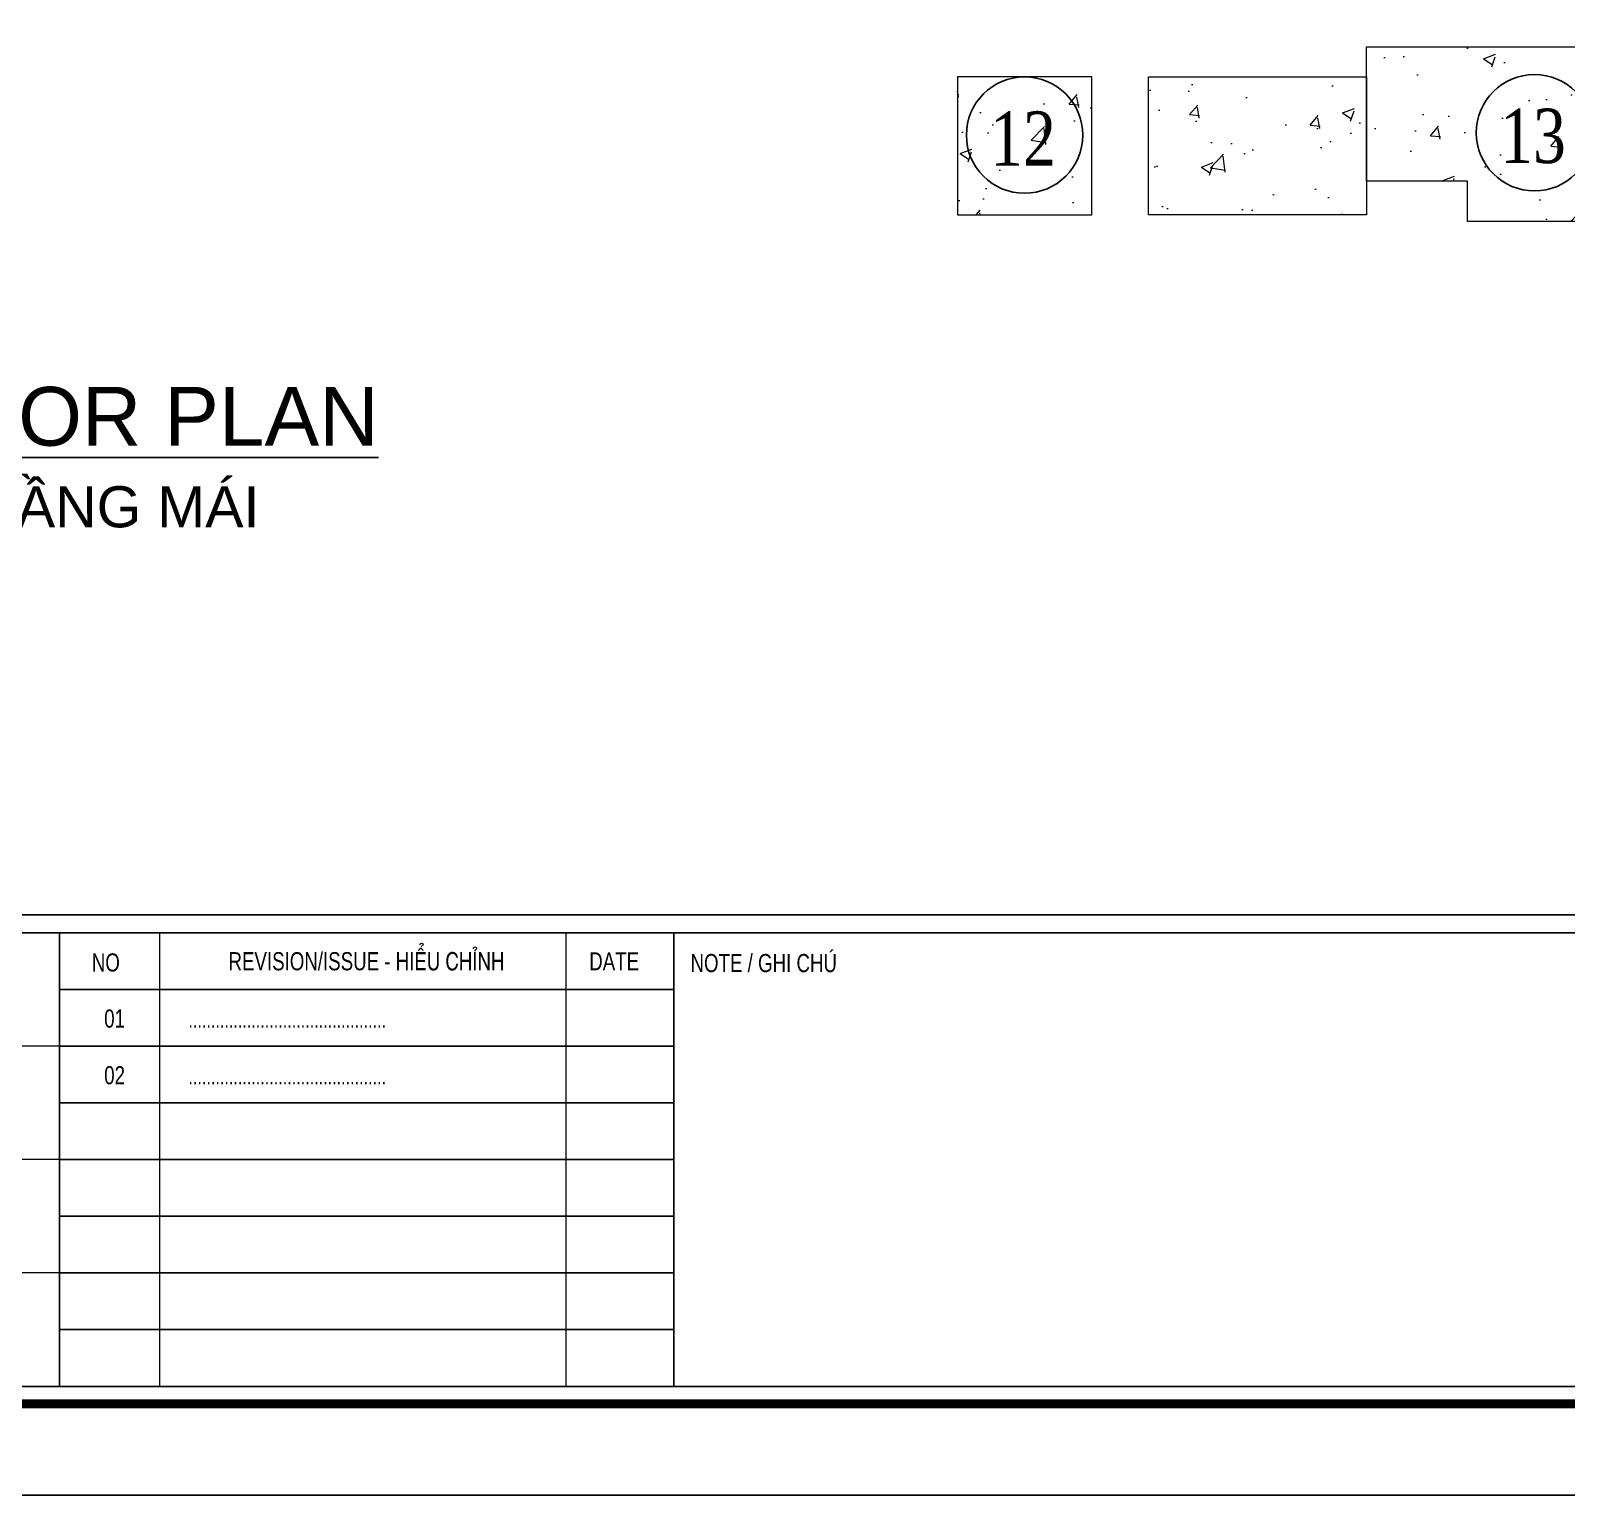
# Model space of a CAD drawing. Header units: inches. Extents: x 315041 to 662841, y -45540 to -35018.
# Drawn here: x 331080.4 to 331232.8, y -36052.2 to -35906.9 of the extents above; entities that cross this region are included whole.
import ezdxf
from ezdxf.enums import TextEntityAlignment as Align

# ---------------------------------------------------------------- set-up
doc = ezdxf.new("R2010")
doc.units = ezdxf.units.IN
doc.header["$MEASUREMENT"] = 0
for name, color, linetype in [('2', 2, 'Continuous'), ('251', 251, 'Continuous'), ('7', 7, 'Continuous'), ('AZNB-BN-TL-A- ROOF FLOOR PLAN$0$TITLE-TEXT', 130, 'Continuous'), ('BAO KHUNG', 31, 'Continuous'), ('CAUTAO', 7, 'Continuous')]:
    doc.layers.add(name, color=color, linetype=linetype)
doc.layers.add('Cover text', color=7, linetype='Continuous', true_color=0x52370f)
doc.layers.add('S-Hatch', color=8, linetype='Continuous', lineweight=9)
doc.layers.add('XRF-A-RF PLAN$0$TL-ARCH-BACKGROUND', color=252, linetype='Continuous', lineweight=15)
doc.styles.add('AZNB-BN-TL-A- ROOF FLOOR PLAN$0$Standard', font='arial.ttf')
doc.styles.get("Standard").update_dxf_attribs({"font": 'VHARIALN.TTF'})
doc.styles.add('style2', font='VHAVANI.TTF')
doc.styles.add('vntimeh.shx', font='vntimeh.shx', dxfattribs={"width": 0.8, "bigfont": 'bigfont.shx'})
pattern_1 = [(50, (8503.71, 1924.995), (11.95433638, -1.04586892), [1.25, -13.75]), (355, (8503.71, 1924.995), (-2.31252223, 12.53653556), [1, -11]), (100.4514, (8504.707, 1924.908), (9.64182303, 11.49065903), [1.0623365, -11.68570187]), (46.1842, (8503.71, 1928.328), (17.7873508, -2.75865024), [1.875, -20.625]), (96.6356, (8505.193, 1928.098), (15.5777118, 16.23529785), [1.5935048, -17.52855]), (351.1842, (8503.71, 1928.328), (15.5776991, 16.23531), [1.5, -16.5]), (21, (8505.377, 1927.495), (9.94845087, -6.71031484), [1.25, -13.75]), (326, (8505.377, 1927.495), (4.05525553, 12.0858341), [1, -11]), (71.4514, (8506.206, 1926.935), (14.00371048, 5.37550828), [1.0623365, -11.68570187]), (37.5, (8503.7104, 1924.9947), (0.202664255, 5.5482309), [0, -10.86666667, 0, -11.16666667, 0, -11.04166667]), (7.5, (8503.7104, 1924.9947), (4.38449229, 6.57352853), [0, -6.36666667, 0, -10.61666667, 0, -4.20833333]), (327.5, (8499.9938, 1924.9947), (8.8970406, -0.37591453), [0, -4.16666667, 0, -13, 0, -17.25]), (317.5, (8498.327, 1924.995), (9.71976949, 1.66841637), [0, -5.41666667, 0, -8.63333333, 0, -12.25])]

# ---------------------------------------------------------------- blocks, each defined once
blk = doc.blocks.new('A$C75D82031')
at = {"layer": '2', "color": 157, "linetype": 'Continuous'}
blk.add_lwpolyline([(0, 420), (594, 420), (594, 0), (0, 0)], close=True, dxfattribs=at)
at = {"layer": '251', "linetype": 'Continuous'}
for p, q in [((285.8, 50.19), (346.77, 50.19)), ((285.8, 44.56), (346.77, 44.56)), ((285.8, 38.94), (346.77, 38.94)), ((285.8, 33.31), (346.77, 33.31)), ((285.8, 27.69), (346.77, 27.69)), ((285.8, 22.06), (346.77, 22.06)), ((285.8, 16.44), (346.77, 16.44))]:
    blk.add_line(p, q, dxfattribs=at)
at = {"layer": '7', "color": 147, "linetype": 'Continuous'}
blk.add_lwpolyline([(12.33, 57.61), (581.67, 57.61), (581.67, 409.19), (12.33, 409.19)], close=True, dxfattribs=at)
at = {"layer": 'BAO KHUNG', "color": 7}
blk.add_line((346.77, 10.81), (346.77, 55.81), dxfattribs=at)
at = {"layer": 'BAO KHUNG', "color": 167, "linetype": 'Continuous', "const_width": 0.871}
blk.add_lwpolyline([(10.59, 9.07), (583.41, 9.07), (583.41, 410.93), (10.59, 410.93)], close=True, dxfattribs=at)
at = {"layer": 'BAO KHUNG', "color": 7}
for points in [[(144.95, 55.81), (285.8, 55.81), (285.8, 10.81), (144.95, 10.81)], [(211.89, 55.81), (474.14, 55.81), (474.14, 10.81), (211.89, 10.81)]]:
    blk.add_lwpolyline(points, close=True, dxfattribs=at)
at = {"layer": 'S-Hatch'}
for p, q in [((295.73, 55.81), (295.73, 10.81)), ((336.07, 55.81), (336.07, 10.81)), ((285.8, 44.56), (213.95, 44.56)), ((285.8, 33.31), (213.95, 33.31)), ((285.8, 22.06), (213.95, 22.06))]:
    blk.add_line(p, q, dxfattribs=at)
at = {"layer": 'BAO KHUNG', "color": 7, "linetype": 'Continuous', "width": 0.9}
for s, p in [('NO', (290.4, 52.88)), ('REVISION/ISSUE - HIÓU CHØNH', (316.27, 53)), ('DATE', (340.86, 52.99)), ('01', (291.27, 47.31)), ('02', (291.27, 41.69))]:
    blk.add_text(s, height=1.8, dxfattribs=at).set_placement(p, align=Align.MIDDLE_CENTER)
blk.add_text('NOTE / GHI CHÚ', height=1.8, dxfattribs=at).set_placement((348.44, 51.92))
at = {"layer": 'Cover text', "linetype": 'Continuous', "style": 'style2', "width": 0.8}
for p in [(298.6, 46.4), (298.6, 40.78)]:
    blk.add_text('............................................', height=1.5, dxfattribs=at).set_placement(p)

msp = doc.modelspace()

# ---------------------------------------------------------------- hatches: boundary and pattern name
at = {"layer": 'XRF-A-RF PLAN$0$TL-ARCH-BACKGROUND', "transparency": 33554559}
h = msp.add_hatch(dxfattribs=at)
h.set_pattern_fill('AR-CONC', color=256, scale=1.666667)
h.set_pattern_definition(pattern_1)
h.paths.add_polyline_path([(331212.9971, -35911.4665), (331212.9971, -35908.4882), (331246.3304, -35908.4882), (331246.3304, -35925.8215), (331222.9971, -35925.8215), (331222.9971, -35921.8215), (331212.9971, -35921.8215)])
h = msp.add_hatch(dxfattribs=at)
h.set_pattern_fill('AR-CONC', color=256, scale=1.666667)
h.set_pattern_definition(pattern_1)
h.paths.add_polyline_path([(331185.7098, -35911.4665), (331172.3765, -35911.4665), (331172.3765, -35925.1548), (331185.7098, -35925.1548)])
h = msp.add_hatch(dxfattribs=at)
h.set_pattern_fill('AR-CONC', color=256, scale=1.666667)
h.set_pattern_definition(pattern_1)
h.paths.add_polyline_path([(331191.3304, -35911.4665), (331212.9971, -35911.4665), (331212.9971, -35925.1548), (331191.3304, -35925.1548)])

# ---------------------------------------------------------------- linework, layer by layer
at = {"color": 8}
msp.add_lwpolyline([(330809.7734, -35643.0427), (331379.1113, -35643.0427), (331379.1113, -35994.6225), (330809.7734, -35994.6225)], close=True, dxfattribs=at)
at = {"layer": 'CAUTAO', "color": 1, "true_color": 0xfa051e}
for centre in [(331179.0432, -35917.2429), (331229.6637, -35917.0096)]:
    msp.add_circle(centre, 5.7764, dxfattribs=at)
at = {"layer": 'XRF-A-RF PLAN$0$TL-ARCH-BACKGROUND'}
for points in [[(331212.9971, -35911.4665), (331212.9971, -35908.4882), (331246.3304, -35908.4882), (331246.3304, -35925.8215), (331222.9971, -35925.8215), (331222.9971, -35921.8215), (331212.9971, -35921.8215)], [(331185.7098, -35911.4665), (331172.3765, -35911.4665), (331172.3765, -35925.1548), (331185.7098, -35925.1548)], [(331191.3304, -35911.4665), (331212.9971, -35911.4665), (331212.9971, -35925.1548), (331191.3304, -35925.1548)]]:
    msp.add_lwpolyline(points, close=True, dxfattribs=at)

# ---------------------------------------------------------------- block references
at = {"color": 1}
msp.add_blockref('A$C75D82031', (330797.4424, -36052.2326), dxfattribs=at)

# ---------------------------------------------------------------- texts
at = {"layer": 'AZNB-BN-TL-A- ROOF FLOOR PLAN$0$TITLE-TEXT', "style": 'AZNB-BN-TL-A- ROOF FLOOR PLAN$0$Standard'}
for s, height, p in [('%%UMASTER ROOF FLOOR PLAN', 5.833333, (331058.0971, -35949.8204)), ('MẶT BẰNG TỔNG THỂ TẦNG MÁI', 4.083333, (331058.0971, -35957.3984))]:
    msp.add_text(s, height=height, dxfattribs=at).set_placement(p, align=Align.BOTTOM_CENTER)
at = {"layer": 'CAUTAO', "color": 1, "true_color": 0xfa051e, "char_height": 5.4, "attachment_point": 5, "style": 'vntimeh.shx'}
for s, insert in [('\\A1;13', (331229.5143, -35917.3579)), ('\\A1;12', (331178.8937, -35917.5912))]:
    msp.add_mtext(s, dxfattribs=dict(at, insert=insert))

doc.saveas('drawing.dxf')
